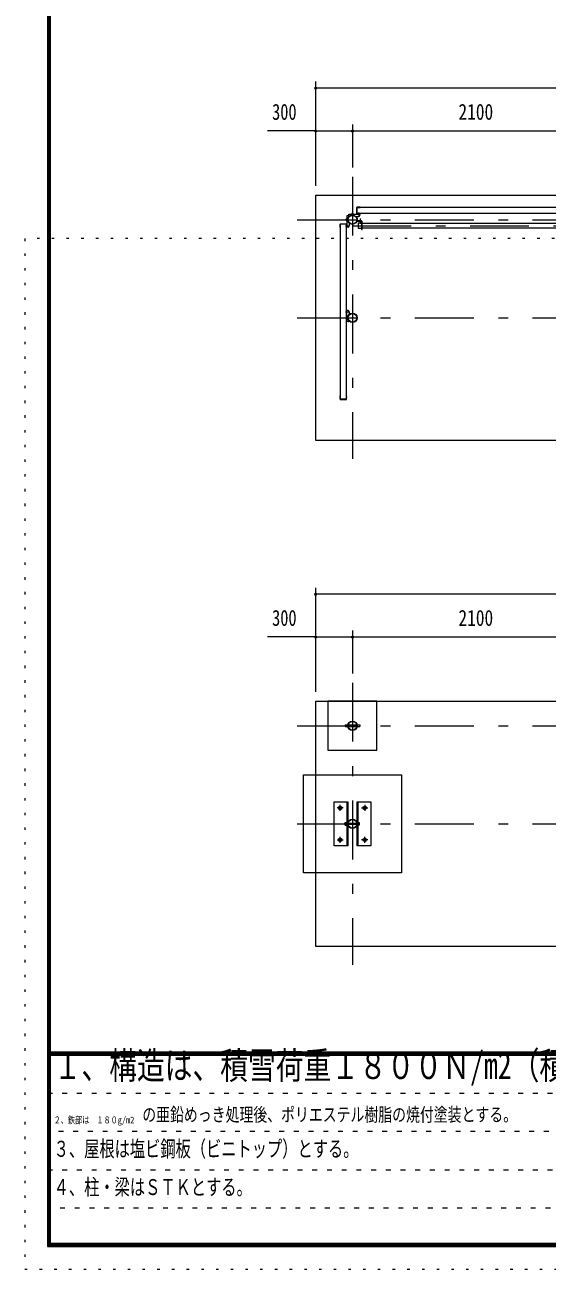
# Model space of a CAD drawing. Units: millimetres, scale not verified. Extents: x -23102 to 23102, y -10142 to 10142.
# Drawn here: x -5783 to -1522, y -10142 to 0 of the extents above; entities that cross this region are included whole.
import ezdxf
from ezdxf.enums import TextEntityAlignment as Align

# ---------------------------------------------------------------- set-up
doc = ezdxf.new("R2010")
doc.units = ezdxf.units.MM
doc.header["$LTSCALE"] = 40
for name, pattern in [('USER1', [3, 1, -2]), ('USER3', [24, 12, -5, 2, -5]), ('USER4', [3, 0.5, -2.5])]:
    doc.linetypes.add(name, pattern=pattern)
doc.layers.add('0-1_0-F', color=7, linetype='Continuous')
for name, color, linetype, lineweight in [('0-2_1-0BOLD', 7, 'Continuous', 18), ('0-3_1-2CENTER', 3, 'USER3', 18), ('0-4_1-4THIN', 4, 'Continuous', 18), ('0-5_1-5DIM', 3, 'Continuous', 18), ('0-C_F-F', 5, 'Continuous', 18), ('0-D_F-E_J_ADD', 5, 'USER4', 18)]:
    doc.layers.add(name, color=color, linetype=linetype, lineweight=lineweight)
doc.styles.add('ＭＳ ゴシック', font='')
doc.styles.get('ＭＳ ゴシック').set_extended_font_data('MS Gothic')

msp = doc.modelspace()

# ---------------------------------------------------------------- linework, layer by layer
at = {"layer": '0-2_1-0BOLD'}
for p, q in [((-3410.45, -3387.83), (-3410.45, -1387.83)), ((-3410.45, -1387.83), (4539.55, -1387.83)), ((-3075.45, -1488.77), (-3075.45, -1538.57)), ((-3047.05, -1487.17), (-3073.85, -1487.17)), ((-3073.85, -1488.77), (-3047.05, -1488.77)), ((-3073.85, -1538.57), (-3073.85, -1488.77)), ((-3073.45, -1538.17), (-3073.45, -1489.17)), ((-1047.45, -1489.17), (-3073.45, -1489.17)), ((-3058.95, -1487.17), (-3058.85, -1486.05)), ((-3051.95, -1487.17), (-3052.04, -1486.05)), ((-3051.95, -1486.89), (-3051.95, -1487.17)), ((-3047.05, -1489.17), (-3047.05, -1488.77)), ((-3045.45, -1488.77), (-3045.45, -1489.17)), ((-3156.6, -1557.83), (-3156.6, -1647.83)), ((-3145.62, -1557.83), (-3156.6, -1557.83)), ((-3140.45, -1541.68), (-3050.45, -1541.68)), ((-3140.45, -1552.66), (-3140.45, -1541.68)), ((-3136.6, -1615.61), (-3136.6, -1637.83)), ((-3082.67, -1561.68), (-3060.45, -1561.68)), ((-3073.85, -1538.57), (-3047.05, -1538.57)), ((-3073.85, -1540.17), (-3047.05, -1540.17)), ((-1047.45, -1538.17), (-3073.45, -1538.17)), ((-3037.5, -1597.83), (-3067.1, -1597.83)), ((-3067.1, -1601.03), (-3037.5, -1601.03)), ((-3050.45, -1551.68), (-3050.45, -1541.68)), ((-3047.05, -1538.57), (-3047.05, -1538.17)), ((-3045.45, -1538.57), (-3045.45, -1538.17)), ((-3032.3, -1615.63), (-1088.6, -1615.63)), ((-3211.1, -1639.33), (-3212.22, -1639.43)), ((-3211.1, -1646.33), (-3212.22, -1646.23)), ((-3211.39, -1646.33), (-3211.1, -1646.33)), ((-3211.1, -1651.23), (-3211.1, -1624.43)), ((-3209.5, -1622.83), (-3159.7, -1622.83)), ((-3209.5, -1624.43), (-3209.5, -1651.23)), ((-3159.7, -1624.43), (-3209.5, -1624.43)), ((-3209.1, -1651.23), (-3209.5, -1651.23)), ((-3209.5, -1652.83), (-3209.1, -1652.83)), ((-3209.1, -3050.83), (-3209.1, -1624.83)), ((-3159.7, -1651.23), (-3160.1, -1651.23)), ((-3159.7, -1652.83), (-3160.1, -1652.83)), ((-3159.7, -1624.43), (-3159.7, -1651.23)), ((-3158.1, -1624.43), (-3158.1, -1651.23)), ((-3146.6, -1647.83), (-3156.6, -1647.83)), ((-1088.6, -1658.33), (-3032.3, -1658.33)), ((-3146.6, -2327.83), (-3156.6, -2327.83)), ((-3156.6, -2417.83), (-3156.6, -2327.83)), ((-3145.62, -2417.83), (-3156.6, -2417.83)), ((-3136.6, -2337.83), (-3136.6, -2360.05)), ((-3211.1, -3029.33), (-3212.22, -3029.43)), ((-3211.1, -3036.33), (-3212.22, -3036.23)), ((-3211.39, -3036.33), (-3211.1, -3036.33)), ((-3211.1, -3024.43), (-3211.1, -3051.23)), ((-3209.5, -3022.83), (-3209.1, -3022.83)), ((-3209.5, -3051.23), (-3209.5, -3024.43)), ((-3209.1, -3024.43), (-3209.5, -3024.43)), ((-3159.7, -3022.83), (-3160.1, -3022.83)), ((-3159.7, -3024.43), (-3160.1, -3024.43)), ((-3159.7, -3051.23), (-3159.7, -3024.43)), ((-3158.1, -3051.23), (-3158.1, -3024.43)), ((-3158.1, -3029.33), (-3156.98, -3029.43)), ((-3158.1, -3036.33), (-3156.98, -3036.23)), ((-3157.81, -3036.33), (-3158.1, -3036.33)), ((-3159.7, -3051.23), (-3209.5, -3051.23)), ((-3209.5, -3052.83), (-3159.7, -3052.83)), ((-3160.1, -3050.83), (-3209.1, -3050.83)), ((4539.55, -3387.83), (-3410.45, -3387.83)), ((-3410.45, -7512.82), (-3410.45, -5512.83)), ((-3410.45, -5512.83), (4539.55, -5512.83)), ((-3310.45, -5512.82), (-3310.45, -5912.82)), ((-2910.45, -5512.82), (-3310.45, -5512.82)), ((-2910.45, -5912.82), (-2910.45, -5512.82)), ((-3170.45, -5706.82), (-3170.45, -5718.82)), ((-3170.45, -5706.82), (-3148.12, -5706.82)), ((-3170.45, -5718.82), (-3148.12, -5718.82)), ((-3145.28, -5706.82), (-3075.61, -5706.82)), ((-3145.28, -5718.82), (-3075.61, -5718.82)), ((-3072.77, -5706.82), (-3050.45, -5706.82)), ((-3072.77, -5718.82), (-3050.45, -5718.82)), ((-3050.45, -5706.82), (-3050.45, -5718.82)), ((-3310.45, -5912.82), (-2910.45, -5912.82)), ((-3153.1, -6692.82), (-3153.1, -6332.82)), ((-3067.8, -6332.82), (-3067.8, -6692.82)), ((-3169.3, -6506.82), (-3172.6, -6506.82)), ((-3169.3, -6518.82), (-3172.6, -6518.82)), ((-3159.3, -6507.05), (-3168.29, -6507.05)), ((-3159.3, -6518.6), (-3168.29, -6518.6)), ((-3159.3, -6509.82), (-3156.3, -6512.82)), ((-3156.3, -6515.82), (-3159.3, -6512.82)), ((-3159.3, -6525.02), (-3156.3, -6525.02)), ((-3156.3, -6525.32), (-3153.1, -6525.32)), ((-3145.28, -6506.82), (-3075.61, -6506.82)), ((-3075.61, -6518.82), (-3145.28, -6518.82)), ((-3124.6, -6506.82), (-3124.6, -6518.82)), ((-3064.6, -6525.32), (-3067.8, -6525.32)), ((-3064.6, -6507.05), (-3057.61, -6507.05)), ((-3057.61, -6518.6), (-3064.6, -6518.6)), ((-3057.61, -6524.37), (-3064.6, -6524.37)), ((4539.55, -7512.82), (-3410.45, -7512.82))]:
    msp.add_line(p, q, dxfattribs=at)
for points in [[(-3069.1, -1595.83), (-3069.1, -1575.83), (-3072.3, -1575.83), (-3072.3, -1595.83)], [(-3035.5, -1615.63), (-3064.35, -1615.63), (-3064.35, -1658.33), (-3035.5, -1658.33)], [(-3035.5, -1603.03), (-3035.5, -1668.83), (-3032.3, -1668.83), (-3032.3, -1603.03)], [(-3160.1, -3050.83), (-3160.1, -1624.83), (-3209.1, -1624.83)], [(-3169.3, -6503.02), (-3168.29, -6501.28), (-3159.3, -6501.28)], [(-3169.3, -6503.02), (-3169.3, -6522.62), (-3168.29, -6524.37), (-3159.3, -6524.37)], [(-3156.3, -6500.62), (-3159.3, -6500.62), (-3159.3, -6525.02)], [(-3156.3, -6525.32), (-3156.3, -6500.32), (-3153.1, -6500.32)], [(-3064.6, -6525.32), (-3064.6, -6500.32), (-3067.8, -6500.32)], [(-3064.6, -6501.28), (-3057.61, -6501.28), (-3056.6, -6503.02), (-3056.6, -6522.62), (-3057.61, -6524.37)]]:
    msp.add_lwpolyline(points, dxfattribs=at)
for points in [[(-3510.45, -6912.82), (-3510.45, -6112.82), (-2710.45, -6112.82), (-2710.45, -6912.82)], [(-3260.6, -6692.82), (-3260.6, -6332.82), (-3148.6, -6332.82), (-3148.6, -6692.82)], [(-3204.67, -6392.82), (-3216.22, -6392.82), (-3221.99, -6382.82), (-3216.22, -6372.82), (-3204.67, -6372.82), (-3198.9, -6382.82)], [(-3072.3, -6332.82), (-2960.3, -6332.82), (-2960.3, -6692.82), (-3072.3, -6692.82)], [(-3016.22, -6392.82), (-3004.67, -6392.82), (-2998.9, -6382.82), (-3004.67, -6372.82), (-3016.22, -6372.82), (-3021.99, -6382.82)], [(-3172.6, -6506.83), (-3174.6, -6508.82), (-3174.6, -6516.82), (-3172.6, -6518.82)], [(-3216.22, -6652.82), (-3204.67, -6652.82), (-3198.9, -6642.82), (-3204.67, -6632.82), (-3216.22, -6632.82), (-3221.99, -6642.82)], [(-3016.22, -6652.82), (-3004.67, -6652.82), (-2998.9, -6642.82), (-3004.67, -6632.82), (-3016.22, -6632.82), (-3021.99, -6642.82)]]:
    msp.add_lwpolyline(points, close=True, dxfattribs=at)
for centre, radius in [((-3110.45, -1587.83), 38.15), ((-3110.45, -1587.83), 38.15), ((-3110.45, -1587.83), 35.35), ((-3110.45, -1587.83), 35.35), ((-3110.45, -2387.83), 38.15), ((-3110.45, -2387.83), 35.35), ((-3110.45, -5712.82), 38.15), ((-3110.45, -5712.82), 35.35), ((-3210.45, -6382.82), 14.5), ((-3210.45, -6382.82), 9.8), ((-3210.45, -6382.82), 4.4), ((-3010.45, -6382.82), 14.5), ((-3010.45, -6382.82), 9.8), ((-3010.45, -6382.82), 4.4), ((-3110.45, -6512.82), 38.15), ((-3110.45, -6512.82), 35.35), ((-3210.45, -6642.82), 14.5), ((-3210.45, -6642.82), 9.8), ((-3210.45, -6642.82), 4.4), ((-3010.45, -6642.82), 14.5), ((-3010.45, -6642.82), 9.8), ((-3010.45, -6642.82), 4.4)]:
    msp.add_circle(centre, radius, dxfattribs=at)
for centre, radius, start, end in [((-3073.85, -1488.77), 1.6, 90, 180), ((-3057.55, -1486.17), 1.3, 105.88085, 175), ((-3055.45, -1493.57), 9, 74.11915, 105.88085), ((-3053.34, -1486.17), 1.3, 5, 74.11915), ((-3047.05, -1488.77), 1.6, 0, 90), ((-3145.62, -1562.83), 5, 324.59346, 90), ((-3135.45, -1552.66), 5, 180, 305.40654), ((-3073.85, -1538.57), 1.6, 180, 270), ((-3067.1, -1595.83), 5.2, 180, 270), ((-3067.1, -1595.83), 2, 180, 270), ((-3060.45, -1551.68), 10, 270, 0), ((-3047.05, -1538.57), 1.6, 270, 0), ((-3037.5, -1603.03), 5.2, 0, 90), ((-3037.5, -1603.03), 2, 0, 90), ((-3204.7, -1642.83), 9, 164.11915, 195.88085), ((-3212.11, -1640.72), 1.3, 95, 164.11915), ((-3212.11, -1644.94), 1.3, 195.88085, 265), ((-3209.5, -1624.43), 1.6, 90, 180), ((-3209.5, -1651.23), 1.6, 180, 270), ((-3159.7, -1624.43), 1.6, 0, 90), ((-3159.7, -1651.23), 1.6, 270, 0), ((-3146.6, -1637.83), 10, 270, 0), ((-3146.6, -2337.83), 10, 0, 90), ((-3146.6, -2337.83), 10, 0, 90), ((-3145.62, -2412.83), 5, 270, 35.40654), ((-3204.7, -3032.83), 9, 164.11915, 195.88085), ((-3212.11, -3030.72), 1.3, 95, 164.11915), ((-3212.11, -3034.94), 1.3, 195.88085, 265), ((-3209.5, -3024.43), 1.6, 90, 180), ((-3159.7, -3024.43), 1.6, 0, 90), ((-3157.09, -3030.72), 1.3, 15.88085, 85), ((-3157.09, -3034.94), 1.3, 275, 344.11915), ((-3164.5, -3032.83), 9, 344.11915, 15.88085), ((-3209.5, -3051.23), 1.6, 180, 270), ((-3159.7, -3051.23), 1.6, 270, 0), ((-3152.28, -6512.82), 17.02, 160.16867, 199.82912), ((-3164.67, -6521.48), 4.63, 141.45377, 180), ((-3164.66, -6504.16), 4.63, 180, 218.53143), ((-3073.62, -6512.82), 17.02, 340.17088, 19.83133), ((-3061.23, -6521.48), 4.63, 0, 38.54623), ((-3061.23, -6504.16), 4.63, 321.46857, 0)]:
    msp.add_arc(centre, radius, start, end, dxfattribs=at)
at = {"layer": '0-3_1-2CENTER'}
for p, q in [((-3110.45, -1237.83), (-3110.45, -3537.83)), ((-3055.45, -1491.77), (-3055.45, -1484.17)), ((-3560.44, -1587.83), (4689.56, -1587.83)), ((-3060.45, -1529.97), (-3060.45, -1554.97)), ((-3055.45, -1543.17), (-3055.45, -1535.57)), ((-3047.3, -1578.83), (-3047.3, -1620.63)), ((-3206.5, -1642.83), (-3214.1, -1642.83)), ((-3168.3, -1637.83), (-3143.3, -1637.83)), ((-3155.1, -1642.83), (-3162.7, -1642.83)), ((-3110.45, -1636.98), (4239.56, -1636.98)), ((-3560.44, -2387.83), (4689.56, -2387.83)), ((-3166.8, -2337.83), (-3141.8, -2337.83)), ((-3206.5, -3032.83), (-3214.1, -3032.83)), ((-3155.1, -3032.83), (-3162.7, -3032.83)), ((-3110.45, -5362.83), (-3110.45, -7662.82)), ((-3560.44, -5712.82), (4689.56, -5712.82)), ((-3185.45, -6382.82), (-3235.45, -6382.82)), ((-3210.45, -6407.82), (-3210.45, -6357.82)), ((-3035.45, -6382.82), (-2985.45, -6382.82)), ((-3010.45, -6357.82), (-3010.45, -6407.82)), ((-3560.44, -6512.82), (4689.56, -6512.82)), ((-3235.45, -6642.82), (-3185.45, -6642.82)), ((-3210.45, -6667.82), (-3210.45, -6617.82)), ((-2985.45, -6642.82), (-3035.45, -6642.82)), ((-3010.45, -6667.82), (-3010.45, -6617.82))]:
    msp.add_line(p, q, dxfattribs=at)
at = {"layer": '0-4_1-4THIN'}
for p, q in [((-3161.8, -1582.93), (-3161.29, -1582.05)), ((-3161.8, -1592.73), (-3161.8, -1582.93)), ((-3161.29, -1582.05), (-3157.8, -1582.05)), ((-3161.29, -1584.94), (-3157.8, -1584.94)), ((-3161.29, -1590.71), (-3157.8, -1590.71)), ((-3156.6, -1580.33), (-3156.6, -1595.33)), ((-3117.95, -1541.68), (-3102.95, -1541.68)), ((-3115.35, -1536.48), (-3116.22, -1536.98)), ((-3116.22, -1536.98), (-3116.22, -1540.48)), ((-3105.55, -1536.48), (-3115.35, -1536.48)), ((-3113.33, -1536.98), (-3113.33, -1540.48)), ((-3107.56, -1536.98), (-3107.56, -1540.48)), ((-3160.1, -2382.05), (-3157.8, -2382.05)), ((-3160.1, -2384.94), (-3157.8, -2384.94)), ((-3160.1, -2390.72), (-3157.8, -2390.72)), ((-3160.1, -2393.6), (-3157.8, -2393.6)), ((-3169.3, -6508.42), (-3174.2, -6508.42)), ((-3174.2, -6517.22), (-3169.3, -6517.22))]:
    msp.add_line(p, q, dxfattribs=at)
for points in [[(-3161.8, -1592.73), (-3161.29, -1593.6), (-3157.8, -1593.6)], [(-3156.6, -1580.33), (-3157.8, -1580.33), (-3157.8, -1595.33), (-3156.6, -1595.33)], [(-3117.95, -1541.68), (-3117.95, -1540.48), (-3102.95, -1540.48), (-3102.95, -1541.68)], [(-3105.55, -1536.48), (-3104.67, -1536.98), (-3104.67, -1540.48)], [(-3156.6, -2395.33), (-3157.8, -2395.33), (-3157.8, -2380.33), (-3156.6, -2380.33)], [(-3145.52, -6508.42), (-3124.6, -6508.42), (-3121.82, -6506.82)], [(-3121.82, -6518.82), (-3124.6, -6517.22), (-3145.52, -6517.22)]]:
    msp.add_lwpolyline(points, dxfattribs=at)
for centre in [(-3210.45, -6382.82), (-3010.45, -6382.82), (-3210.45, -6642.82), (-3010.45, -6642.82)]:
    msp.add_circle(centre, 6, dxfattribs=at)
for centre, radius, start, end in [((-3159.48, -1583.5), 2.32, 180, 218.54623), ((-3153.29, -1587.83), 8.51, 160.17088, 199.83133), ((-3159.48, -1592.16), 2.32, 141.46857, 180), ((-3114.78, -1538.79), 2.32, 51.45377, 90), ((-3110.45, -1544.99), 8.51, 70.16867, 109.82912), ((-3106.12, -1538.8), 2.32, 90, 128.53143)]:
    msp.add_arc(centre, radius, start, end, dxfattribs=at)
at = {"layer": '0-5_1-5DIM'}
for p, q in [((-3410.45, -1312.83), (-3410.45, -462.83)), ((-3400.45, -512.83), (-3420.45, -512.83)), ((-3410.45, -512.83), (4539.55, -512.83)), ((-3410.45, -512.83), (4539.55, -512.83)), ((-3410.45, -862.83), (-3802.95, -862.83)), ((-3400.45, -862.83), (-3420.45, -862.83)), ((-3410.45, -862.83), (-3110.45, -862.83)), ((-3100.45, -862.83), (-3120.45, -862.83)), ((-3110.45, -812.83), (-3110.45, -1162.83)), ((-3110.45, -862.83), (-1010.45, -862.83)), ((-3400.45, -4637.82), (-3420.45, -4637.82)), ((-3410.45, -5437.82), (-3410.45, -4587.83)), ((-3410.45, -4637.82), (4539.55, -4637.82)), ((-3410.45, -4637.82), (4539.55, -4637.82)), ((-3110.45, -4937.83), (-3110.45, -5287.82)), ((-3410.45, -4987.83), (-3802.95, -4987.83)), ((-3400.45, -4987.83), (-3420.45, -4987.83)), ((-3410.45, -4987.83), (-3110.45, -4987.83)), ((-3100.45, -4987.83), (-3120.45, -4987.83)), ((-3110.45, -4987.83), (-1010.45, -4987.83))]:
    msp.add_line(p, q, dxfattribs=at)
for centre in [(-3410.45, -512.83), (-3410.45, -862.83), (-3110.45, -862.83), (-3410.45, -4637.82), (-3410.45, -4987.83), (-3110.45, -4987.83)]:
    msp.add_arc(centre, 10, 180, 0, dxfattribs=at)
at = {"layer": '0-C_F-F'}
for p, q in [((-5573.13, -8372.5), (23076.87, -8372.5)), ((23076.87, -8375), (-5573.13, -8375)), ((-5573.13, -8377.5), (23076.87, -8377.5)), ((23076.87, -8380), (-5573.13, -8380)), ((-5573.13, -8382.5), (23076.87, -8382.5)), ((23076.87, -8385), (-5573.13, -8385)), ((-5573.13, -8387.5), (23076.87, -8387.5)), ((23076.87, -8390), (-5573.13, -8390)), ((-5573.13, -8392.5), (23076.87, -8392.5)), ((23076.87, -8395), (-5573.13, -8395)), ((-5573.13, -8397.5), (23076.87, -8397.5))]:
    msp.add_line(p, q, dxfattribs=at)
at = {"layer": '0-C_F-F', "color": 6, "linetype": 'USER1'}
for p, q in [((-5598.13, -8709.5), (12651.88, -8709.5)), ((12651.88, -9021.5), (-5598.13, -9021.5)), ((-5598.13, -9333.5), (12651.88, -9333.5)), ((10143.88, -9645.5), (-5598.13, -9645.5))]:
    msp.add_line(p, q, dxfattribs=at)
at = {"layer": '0-C_F-F'}
for points in [[(-5598.13, 10142.5), (-5598.13, -9957.5), (23101.87, -9957.5), (23101.87, 10142.5)], [(-5595.63, 10140), (23099.37, 10140), (23099.37, -9955), (-5595.63, -9955)], [(-5593.13, 10137.5), (-5593.13, -9952.5), (23096.87, -9952.5), (23096.87, 10137.5)], [(-5590.63, 10135), (23094.37, 10135), (23094.37, -9950), (-5590.63, -9950)], [(-5588.13, 10132.5), (23091.87, 10132.5), (23091.87, -9947.5), (-5588.13, -9947.5)], [(-5585.63, 10130), (23089.37, 10130), (23089.37, -9945), (-5585.63, -9945)], [(-5583.13, 10127.5), (23086.87, 10127.5), (23086.87, -9942.5), (-5583.13, -9942.5)], [(-5580.63, 10125), (-5580.63, -9940), (23084.37, -9940), (23084.37, 10125)], [(-5578.13, 10122.5), (-5578.13, -9937.5), (23081.87, -9937.5), (23081.87, 10122.5)], [(-5575.63, 10120), (-5575.63, -9935), (23079.37, -9935), (23079.37, 10120)], [(-5573.13, 10117.5), (23076.87, 10117.5), (23076.87, -9932.5), (-5573.13, -9932.5)]]:
    msp.add_lwpolyline(points, close=True, dxfattribs=at)
at = {"layer": '0-D_F-E_J_ADD'}
msp.add_lwpolyline([(-5783.13, -1742.5), (-5783.13, -10142.5), (6096.87, -10142.5), (6096.87, -1742.5)], close=True, dxfattribs=at)

# ---------------------------------------------------------------- texts
at = {"layer": '0-1_0-F', "style": 'ＭＳ ゴシック'}
for s, height, width, p in [('１、構造は、積雪荷重１８００Ｎ/m2（積雪量６０ｃｍ相当）の強度を有する。', 221.4, 0.75, (-5548.13, -8659.5)), ('\u3000の亜鉛めっき処理後、ポリエステル樹脂の焼付塗装とする。', 110.7, 0.75, (-4938.53, -8971.5)), ('２、鉄部は\u3000１８０g/m2', 55.35, 0.75, (-5548.13, -8971.5)), ('３、屋根は塩ビ鋼板（ビニトップ）とする。', 130.2, 0.7, (-5548.13, -9265.74)), ('４、柱・梁はＳＴＫとする。', 130.2, 0.7, (-5548.13, -9577.74))]:
    msp.add_text(s, height=height, dxfattribs=dict(at, width=width)).set_placement(p, align=Align.BOTTOM_LEFT)
at = {"layer": '0-5_1-5DIM', "color": 7, "style": 'ＭＳ ゴシック'}
for s, width, p in [('300', 0.75, (-3765.8, -812.83)), ('2100', 0.8, (-2245.83, -812.83)), ('300', 0.75, (-3765.8, -4937.83)), ('2100', 0.8, (-2245.83, -4937.83))]:
    msp.add_text(s, height=130.2, dxfattribs=dict(at, width=width)).set_placement(p, align=Align.BOTTOM_LEFT)

doc.saveas('drawing.dxf')
